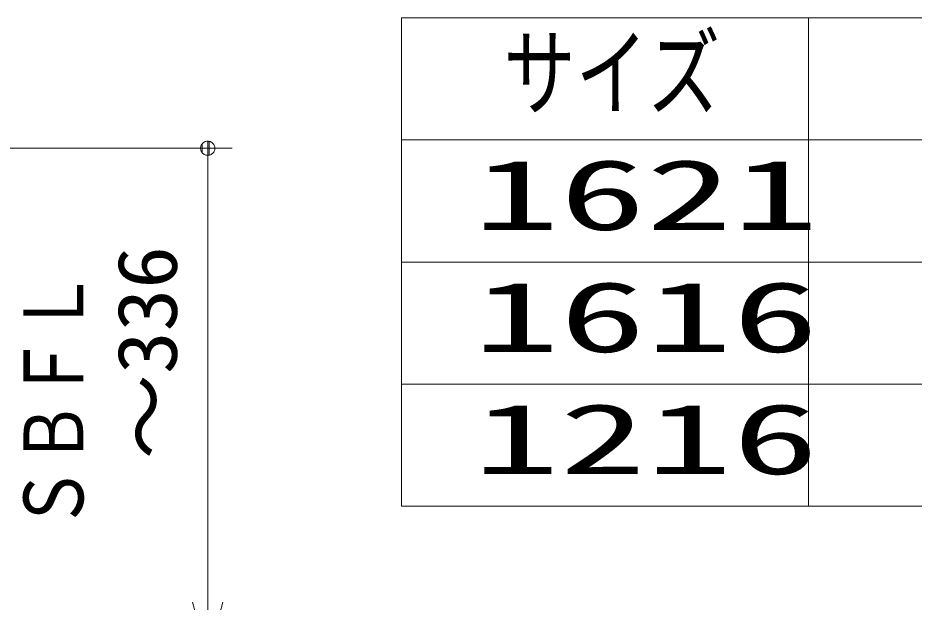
# Model space of a CAD drawing. Units: millimetres on the paper. Extents: x -305 to 305, y -152 to 152.
# Drawn here: x 24.96 to 61.65, y -1.24 to 22.69 of the extents above; entities that cross this region are included whole.
import ezdxf
from ezdxf.enums import TextEntityAlignment as Align

# ---------------------------------------------------------------- set-up
doc = ezdxf.new("R2010")
doc.units = ezdxf.units.MM
doc.layers.add('0-1_RV', color=7, linetype='Continuous', lineweight=9)
doc.layers.add('0-2_0', color=7, linetype='Continuous', lineweight=9)
doc.styles.add('ＭＳ ゴシック', font='')
doc.styles.get('ＭＳ ゴシック').set_extended_font_data('MS Gothic')

# ---------------------------------------------------------------- blocks, each defined once
blk = doc.blocks.new('_DOTSMALL')
at = {"layer": '0-2_0'}
for p, q in [((0.0746, 0.1), (-0.0746, 0.1)), ((0.1223, -0.0248), (-0.1223, -0.0248))]:
    blk.add_line(p, q, dxfattribs=at)
for points in [[(0.125, 0), (0.124, 0.0157), (0.1211, 0.0311), (0.1162, 0.046), (0.1095, 0.0602), (0.1011, 0.0735), (0.0911, 0.0856), (0.0797, 0.0963), (0.067, 0.1055), (0.0532, 0.1131), (0.0386, 0.1189), (0.0234, 0.1228), (0.0078, 0.1248), (-0.0078, 0.1248), (-0.0234, 0.1228), (-0.0386, 0.1189), (-0.0532, 0.1131), (-0.067, 0.1055), (-0.0797, 0.0963), (-0.0911, 0.0856), (-0.1011, 0.0735), (-0.1095, 0.0602), (-0.1162, 0.046), (-0.1211, 0.0311), (-0.124, 0.0157), (-0.125, 0), (0, 0)], [(-0.125, 0), (-0.124, -0.0157), (-0.1211, -0.0311), (-0.1162, -0.046), (-0.1095, -0.0602), (-0.1011, -0.0735), (-0.0911, -0.0856), (-0.0797, -0.0963), (-0.067, -0.1055), (-0.0532, -0.1131), (-0.0386, -0.1189), (-0.0234, -0.1228), (-0.0078, -0.1248), (0.0078, -0.1248), (0.0234, -0.1228), (0.0386, -0.1189), (0.0532, -0.1131), (0.067, -0.1055), (0.0797, -0.0963), (0.0911, -0.0856), (0.1011, -0.0735), (0.1095, -0.0602), (0.1162, -0.046), (0.1211, -0.0311), (0.124, -0.0157), (0.125, 0), (0, 0)]]:
    blk.add_lwpolyline(points, close=True, dxfattribs=at)
blk = doc.blocks.new('_OPEN30')
at = {"layer": '0-2_0'}
blk.add_line((0, 0), (-1, 0), dxfattribs=at)
blk.add_lwpolyline([(-1, 0.2679), (0, 0), (-1, -0.2679)], dxfattribs=at)

msp = doc.modelspace()

# ---------------------------------------------------------------- linework, layer by layer
at = {"layer": '0-1_RV'}
for p, q in [((40.661, 22.689), (40.661, 2.689)), ((40.661, 22.689), (90.661, 22.689)), ((57.328, 22.689), (57.328, 2.689)), ((40.661, 17.689), (90.661, 17.689)), ((20.549, 17.351), (33.732, 17.351)), ((32.732, 17.351), (32.732, -1.24)), ((40.661, 12.689), (90.661, 12.689)), ((40.661, 7.689), (90.661, 7.689)), ((40.661, 2.689), (90.661, 2.689))]:
    msp.add_line(p, q, dxfattribs=at)

# ---------------------------------------------------------------- block references
at = {"layer": '0-1_RV', "xscale": 2.32, "yscale": 2.32}
for name, p, rotation in [('_DOTSMALL', (32.732, 17.351), 90), ('_OPEN30', (32.732, -3.56), 270)]:
    msp.add_blockref(name, p, dxfattribs=dict(at, rotation=rotation))

# ---------------------------------------------------------------- texts
at = {"layer": '0-1_RV', "style": 'ＭＳ ゴシック'}
for s, width, p in [('サイズ', 0.75, (44.839, 18.134)), ('1621', 1.8, (43.595, 13.134)), ('1616', 1.8, (43.595, 8.134)), ('1216', 1.8, (43.595, 3.134))]:
    msp.add_text(s, height=2.889, dxfattribs=dict(at, width=width)).set_placement(p, align=Align.BOTTOM_LEFT)
for s, width, p in [('\u3000～336', 1.05, (32.202, 1.104)), ('ＳＢＦＬ', 0.8, (28.371, 1.678))]:
    msp.add_text(s, height=2.444, rotation=90, dxfattribs=dict(at, width=width)).set_placement(p, align=Align.BOTTOM_LEFT)

doc.saveas('drawing.dxf')
